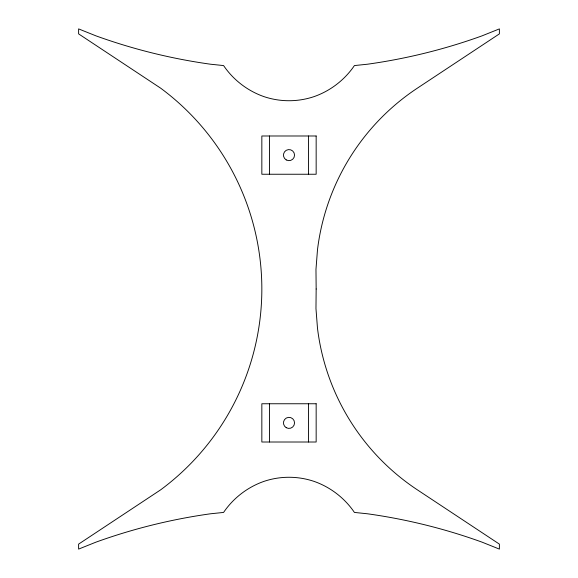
<?xml version="1.0" encoding="UTF-8"?>
<svg xmlns="http://www.w3.org/2000/svg" width="578" height="578" viewBox="0 0 578 578"><rect width="100%" height="100%" fill="white"/><g stroke="black" fill="none" stroke-linecap="round" stroke-linejoin="round"><path stroke-width="0.87" d="M308.507 135.989L308.507 174.245M308.507 403.755L308.507 442.011M269.493 135.989L269.493 174.245M269.493 403.755L269.493 442.011M316.159 289L315.971 308.601L317.481 328.145A226.439 226.439 0 0 0 417.338 489.826L499.385 544.115L499.385 549.1L481.973 542.121A568.095 568.095 0 0 0 367.507 513.791L354.415 512.426C344.726 498.164 330.573 487.232 314.324 481.474A78.435 78.435 0 0 0 263.676 481.474C247.427 487.232 233.274 498.164 223.585 512.426L210.493 513.791A568.095 568.095 0 0 0 96.027 542.121L78.615 549.1L78.615 544.115L160.662 489.826A249.898 249.898 0 0 0 160.662 88.174L78.615 33.885L78.615 28.9L96.027 35.879A568.095 568.095 0 0 0 210.493 64.209L223.585 65.574C233.274 79.836 247.427 90.768 263.676 96.526A78.435 78.435 0 0 0 314.324 96.526C330.573 90.768 344.726 79.836 354.415 65.574L367.507 64.209A568.095 568.095 0 0 0 481.973 35.879L499.385 28.9L499.385 33.885L417.338 88.174A226.439 226.439 0 0 0 317.481 249.855L315.971 269.399L316.159 289M316.159 135.989L261.841 135.989L261.841 174.245L316.159 174.245L316.159 135.989M316.159 403.755L261.841 403.755L261.841 442.011L316.159 442.011L316.159 403.755M286.226 427.684A5.549 5.549 0 0 0 294.549 422.886A5.549 5.549 0 0 0 286.226 418.082A5.549 5.549 0 0 0 286.226 427.684M286.226 159.918A5.549 5.549 0 0 0 294.549 155.114A5.549 5.549 0 0 0 286.226 150.316A5.549 5.549 0 0 0 286.226 159.918"/></g></svg>
